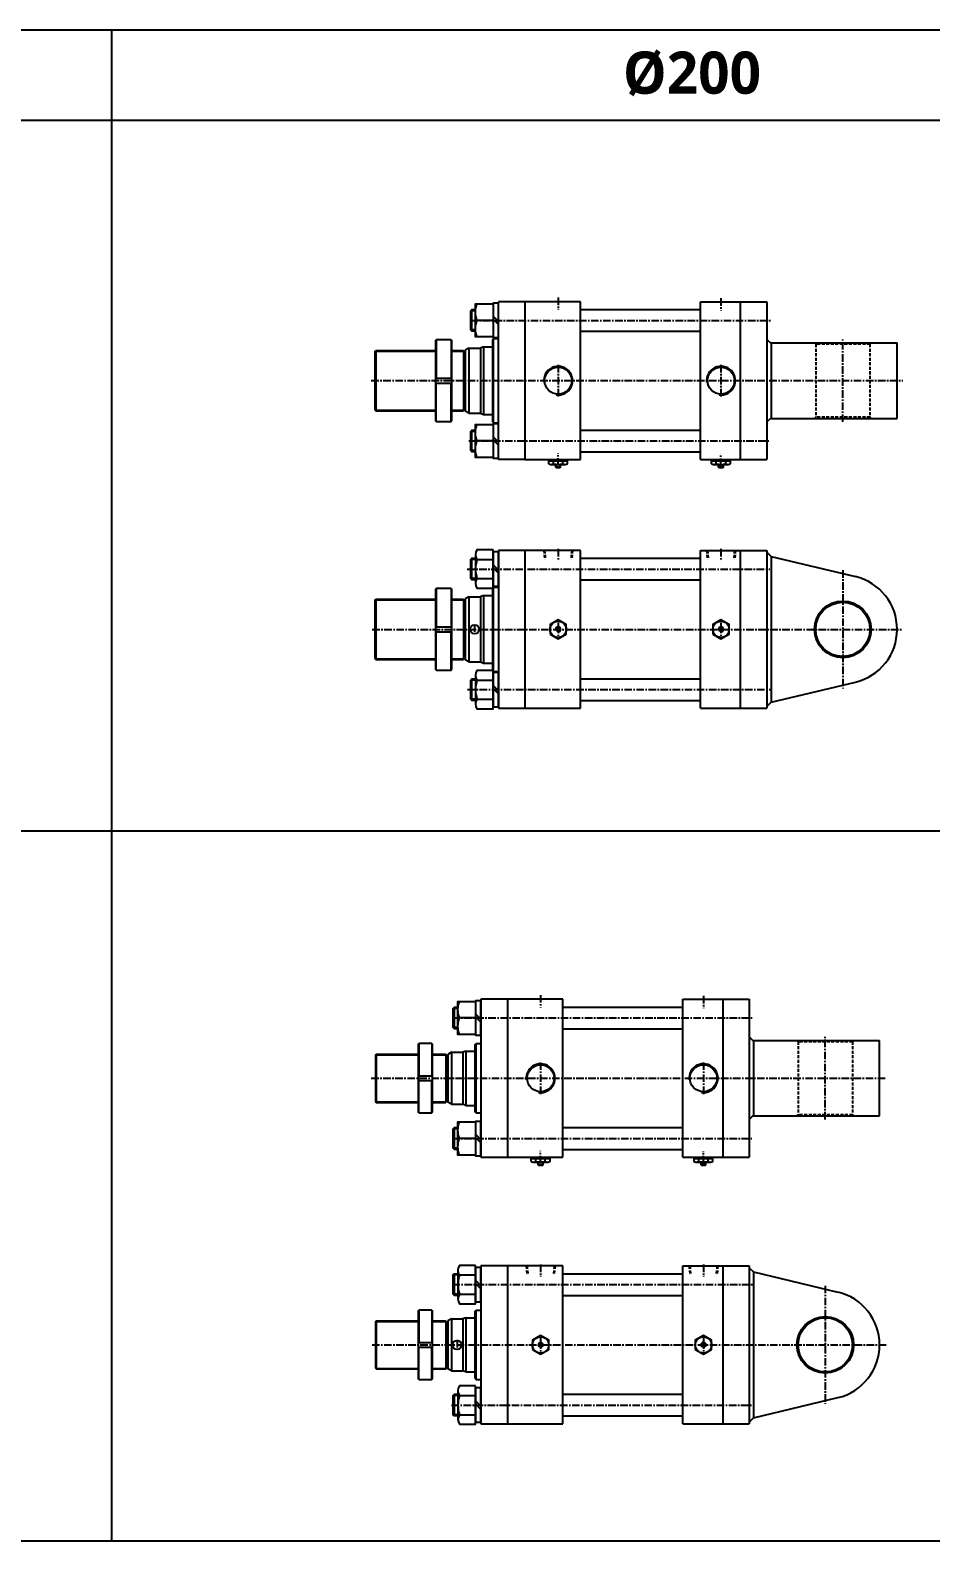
# Model space of a CAD drawing. Extents: x -819 to 9354, y 0 to 4161.
# Drawn here: x 5411 to 6904, y 0 to 2506 of the extents above; entities that cross this region are included whole.
import ezdxf

# ---------------------------------------------------------------- set-up
doc = ezdxf.new("R2010")
doc.units = 0
doc.header["$LTSCALE"] = 10
doc.header["$MEASUREMENT"] = 0
doc.linetypes.add('CENTER', pattern=[2, 1.25, -0.25, 0.25, -0.25])
doc.linetypes.add('HIDDENX2', pattern=[0.75, 0.5, -0.25])
doc.layers.get('0').update_dxf_attribs({"linetype": 'CONTINUOUS'})
for name, color, linetype in [('HID', 2, 'HIDDENX2'), ('Line', 7, 'CONTINUOUS'), ('ML', 7, 'CONTINUOUS')]:
    doc.layers.add(name, color=color, linetype=linetype)
doc.styles.add('문자', font='romans.shx')

msp = doc.modelspace()

# ---------------------------------------------------------------- linework, layer by layer
for p, q in [((9354.3, 2505.7), (0, 2505.7)), ((5546.3, 0), (5546.3, 2505.7)), ((9354.3, 2355.7), (0, 2355.7)), ((0, 1177.9), (9354.3, 1177.9)), ((0, 0), (9354.3, 0))]:
    msp.add_line(p, q)
at = {"color": 7, "linetype": 'Continuous'}
for p, q in [((6270.8, 1786.4), (6270.8, 1791.4)), ((6270.8, 1791.4), (6277.1, 1791.4)), ((6271.8, 1791.4), (6271.8, 1793.4)), ((6271.8, 1793.4), (6301, 1793.4)), ((6274, 1785.4), (6298.8, 1785.4)), ((6277.1, 1791.4), (6302, 1791.4)), ((6278.6, 1786.4), (6278.6, 1791.4)), ((6282.4, 1785.7), (6282.4, 1785.7)), ((6282.4, 1780.9), (6282.4, 1785.4)), ((6282.4, 1780.9), (6282.9, 1780.4)), ((6290.4, 1780.9), (6282.4, 1780.9)), ((6282.9, 1780.4), (6289.9, 1780.4)), ((6290.4, 1780.9), (6289.9, 1780.4)), ((6290.4, 1780.9), (6290.4, 1785.4)), ((6294.2, 1786.4), (6294.2, 1791.4)), ((6301, 1791.4), (6301, 1793.4)), ((6302, 1786.4), (6302, 1791.4)), ((6540.8, 1786.4), (6540.8, 1791.4)), ((6540.8, 1791.4), (6547.1, 1791.4)), ((6541.8, 1791.4), (6541.8, 1793.4)), ((6541.8, 1793.4), (6571, 1793.4)), ((6544, 1785.4), (6568.8, 1785.4)), ((6547.1, 1791.4), (6572, 1791.4)), ((6548.6, 1786.4), (6548.6, 1791.4)), ((6552.4, 1785.7), (6552.4, 1785.7)), ((6552.4, 1780.9), (6552.4, 1785.4)), ((6552.4, 1780.9), (6552.9, 1780.4)), ((6560.4, 1780.9), (6552.4, 1780.9)), ((6552.9, 1780.4), (6559.9, 1780.4)), ((6560.4, 1780.9), (6559.9, 1780.4)), ((6560.4, 1780.9), (6560.4, 1785.4)), ((6564.2, 1786.4), (6564.2, 1791.4)), ((6571, 1791.4), (6571, 1793.4)), ((6572, 1786.4), (6572, 1791.4)), ((6241.7, 629.3), (6241.7, 634.3)), ((6241.7, 634.3), (6248, 634.3)), ((6242.7, 634.3), (6242.7, 636.3)), ((6242.7, 636.3), (6271.9, 636.3)), ((6244.8, 628.3), (6269.7, 628.3)), ((6248, 634.3), (6272.9, 634.3)), ((6249.5, 629.3), (6249.5, 634.3)), ((6253.3, 628.5), (6253.3, 628.5)), ((6253.3, 623.8), (6253.3, 628.3)), ((6261.3, 623.8), (6261.3, 628.3)), ((6265.1, 629.3), (6265.1, 634.3)), ((6271.9, 634.3), (6271.9, 636.3)), ((6272.9, 629.3), (6272.9, 634.3)), ((6511.7, 629.3), (6511.7, 634.3)), ((6511.7, 634.3), (6518, 634.3)), ((6512.7, 634.3), (6512.7, 636.3)), ((6512.7, 636.3), (6541.9, 636.3)), ((6514.8, 628.3), (6539.7, 628.3)), ((6518, 634.3), (6542.9, 634.3)), ((6519.5, 629.3), (6519.5, 634.3)), ((6523.3, 628.5), (6523.3, 628.5)), ((6523.3, 623.8), (6523.3, 628.3)), ((6531.3, 623.8), (6531.3, 628.3)), ((6535.1, 629.3), (6535.1, 634.3)), ((6541.9, 634.3), (6541.9, 636.3)), ((6542.9, 629.3), (6542.9, 634.3)), ((6253.3, 623.8), (6253.8, 623.3)), ((6261.3, 623.8), (6253.3, 623.8)), ((6253.8, 623.3), (6260.8, 623.3)), ((6261.3, 623.8), (6260.8, 623.3)), ((6523.3, 623.8), (6523.8, 623.3)), ((6531.3, 623.8), (6523.3, 623.8)), ((6523.8, 623.3), (6530.8, 623.3)), ((6531.3, 623.8), (6530.8, 623.3))]:
    msp.add_line(p, q, dxfattribs=at)
for points in [[(6272.9, 1504.1), (6286.4, 1496.3), (6299.9, 1504.1), (6299.9, 1519.7), (6286.4, 1527.5), (6272.9, 1519.7)], [(6284.9, 1514.4), (6283.5, 1511.9), (6284.9, 1509.4), (6287.8, 1509.4), (6289.3, 1511.9), (6287.8, 1514.4)], [(6542.9, 1504.1), (6556.4, 1496.3), (6569.9, 1504.1), (6569.9, 1519.7), (6556.4, 1527.5), (6542.9, 1519.7)], [(6554.9, 1514.4), (6553.5, 1511.9), (6554.9, 1509.4), (6557.8, 1509.4), (6559.3, 1511.9), (6557.8, 1514.4)], [(6243.8, 317.2), (6257.3, 309.4), (6270.8, 317.2), (6270.8, 332.8), (6257.3, 340.6), (6243.8, 332.8)], [(6255.8, 327.5), (6254.4, 325), (6255.8, 322.5), (6258.7, 322.5), (6260.1, 325), (6258.7, 327.5)], [(6513.8, 317.2), (6527.3, 309.4), (6540.8, 317.2), (6540.8, 332.8), (6527.3, 340.6), (6513.8, 332.8)], [(6525.8, 327.5), (6524.4, 325), (6525.8, 322.5), (6528.7, 322.5), (6530.1, 325), (6528.7, 327.5)]]:
    msp.add_lwpolyline(points, close=True, dxfattribs=at)
for centre, radius in [((6286.4, 1511.9), 13.5), ((6286.4, 1511.9), 3.5), ((6556.4, 1511.9), 13.5), ((6556.4, 1511.9), 3.5), ((6257.3, 325), 13.5), ((6257.3, 325), 3.5), ((6527.3, 325), 13.5), ((6527.3, 325), 3.5)]:
    msp.add_circle(centre, radius, dxfattribs=at)
for centre, radius, start, end in [((6274, 1791.1), 5.62, 235.6158, 270), ((6274.7, 1793.7), 8.22, 241.7006, 298.2994), ((6286.4, 1816.8), 31.3, 255.6172, 270.0141), ((6286.4, 1816.8), 31.3, 269.9859, 284.3828), ((6298.1, 1793.7), 8.22, 241.7006, 298.2994), ((6544, 1791.1), 5.62, 235.6158, 270), ((6544.7, 1793.7), 8.22, 241.7006, 298.2994), ((6556.4, 1816.8), 31.3, 255.6172, 270.0141), ((6556.4, 1816.8), 31.3, 269.9859, 284.3828), ((6568.1, 1793.7), 8.22, 241.7006, 298.2994), ((6244.8, 633.9), 5.62, 235.6158, 270), ((6245.6, 636.5), 8.22, 241.7006, 298.2994), ((6257.3, 659.6), 31.3, 255.6172, 270.0141), ((6257.3, 659.6), 31.3, 269.9859, 284.3828), ((6269, 636.5), 8.22, 241.7006, 298.2994), ((6514.8, 633.9), 5.62, 235.6158, 270), ((6515.6, 636.5), 8.22, 241.7006, 298.2994), ((6527.3, 659.6), 31.3, 255.6172, 270.0141), ((6527.3, 659.6), 31.3, 269.9859, 284.3828), ((6539, 636.5), 8.22, 241.7006, 298.2994)]:
    msp.add_arc(centre, radius, start, end, dxfattribs=at)
at = {"layer": 'HID'}
for p, q in [((6711.4, 1986.9), (6713.4, 1984.9)), ((6713.4, 1984.9), (6713.4, 1863.9)), ((6803.4, 1984.9), (6713.4, 1984.9)), ((6805.4, 1986.9), (6803.4, 1984.9)), ((6803.4, 1984.9), (6803.4, 1863.9)), ((6711.4, 1861.9), (6713.4, 1863.9)), ((6803.4, 1863.9), (6713.4, 1863.9)), ((6805.4, 1861.9), (6803.4, 1863.9)), ((6262.5, 1642.9), (6263.8, 1627.9)), ((6264, 1642.9), (6265.3, 1627.9)), ((6308.8, 1642.9), (6307.5, 1627.9)), ((6310.3, 1642.9), (6309, 1627.9)), ((6532.5, 1642.9), (6533.8, 1627.9)), ((6534, 1642.9), (6535.3, 1627.9)), ((6578.8, 1642.9), (6577.5, 1627.9)), ((6580.3, 1642.9), (6579, 1627.9)), ((6682.3, 829.8), (6684.3, 827.8)), ((6684.3, 827.8), (6684.3, 706.8)), ((6774.3, 827.8), (6684.3, 827.8)), ((6776.3, 829.8), (6774.3, 827.8)), ((6774.3, 827.8), (6774.3, 706.8)), ((6682.3, 704.8), (6684.3, 706.8)), ((6774.3, 706.8), (6684.3, 706.8)), ((6776.3, 704.8), (6774.3, 706.8)), ((6233.4, 456), (6234.7, 441)), ((6234.8, 456), (6236.2, 441)), ((6279.7, 456), (6278.4, 441)), ((6281.2, 456), (6279.8, 441)), ((6503.4, 456), (6504.7, 441)), ((6504.8, 456), (6506.2, 441)), ((6549.7, 456), (6548.4, 441)), ((6551.2, 456), (6549.8, 441))]:
    msp.add_line(p, q, dxfattribs=at)
at = {"layer": 'Line'}
for p, q in [((6149.4, 2040.3), (6141.4, 2040.3)), ((6149.4, 2008.6), (6141.4, 2008.6)), ((5982.9, 1973.4), (6083.2, 1973.4)), ((6110.2, 1973.4), (6129.4, 1973.4)), ((5982.9, 1875.4), (6083.2, 1875.4)), ((6110.2, 1875.4), (6129.4, 1875.4)), ((6149.4, 1840.3), (6141.4, 1840.3)), ((6149.4, 1808.6), (6141.4, 1808.6)), ((6149.4, 1627.8), (6141.4, 1627.8)), ((6149.4, 1596.1), (6141.4, 1596.1)), ((5982.9, 1560.9), (6083.2, 1560.9)), ((6110.2, 1560.9), (6129.4, 1560.9)), ((5982.9, 1462.9), (6083.2, 1462.9)), ((6110.2, 1462.9), (6129.4, 1462.9)), ((6149.4, 1427.8), (6141.4, 1427.8)), ((6149.4, 1396.1), (6141.4, 1396.1)), ((6120.3, 883.1), (6112.3, 883.1)), ((6120.3, 851.5), (6112.3, 851.5)), ((5983.8, 806.3), (6054.1, 806.3)), ((6078.1, 806.3), (6100.3, 806.3)), ((5983.8, 728.3), (6054.1, 728.3)), ((6078.1, 728.3), (6100.3, 728.3)), ((6120.3, 683.1), (6112.3, 683.1)), ((6120.3, 651.5), (6112.3, 651.5)), ((6120.3, 440.9), (6112.3, 440.9)), ((6120.3, 409.2), (6112.3, 409.2)), ((5983.8, 364), (6054.1, 364)), ((6078.1, 364), (6100.3, 364)), ((5983.8, 286), (6054.1, 286)), ((6078.1, 286), (6100.3, 286)), ((6120.3, 240.9), (6112.3, 240.9)), ((6120.3, 209.2), (6112.3, 209.2))]:
    msp.add_line(p, q, dxfattribs=at)
for centre in [(6286.4, 1924.4), (6556.4, 1924.4), (6257.3, 767.3), (6527.3, 767.3)]:
    msp.add_arc(centre, 23.9, 262.2037, 186.1405, dxfattribs=at)
at = {"layer": 'ML'}
for p, q in [((6323.4, 2055.4), (6187.4, 2055.4)), ((6187.4, 1793.4), (6187.4, 2055.4)), ((6231.4, 2055.4), (6231.4, 1793.4)), ((6323.4, 1793.4), (6323.4, 2055.4)), ((6522.4, 1793.4), (6522.4, 2055.4)), ((6522.4, 2055.4), (6588.4, 2055.4)), ((6588.4, 2055.4), (6588.4, 1793.4)), ((6588.4, 2055.4), (6632.4, 2055.4)), ((6632.4, 2055.4), (6632.4, 1793.4)), ((6143.5, 2006.4), (6143.5, 2042.4)), ((6178.4, 2031.5), (6187.4, 2022.5)), ((6323.4, 2042.4), (6522.4, 2042.4)), ((6178.4, 2024.4), (6151.8, 2024.4)), ((6178.4, 2026.4), (6187.4, 2017.4)), ((6323.4, 2006.4), (6522.4, 2006.4)), ((6083.2, 1990.9), (6084.2, 1991.9)), ((6083.2, 1990.9), (6083.2, 1857.9)), ((6084.2, 1991.9), (6084.2, 1928.4)), ((6109.2, 1991.9), (6084.2, 1991.9)), ((6109.2, 1991.9), (6109.2, 1928.4)), ((6109.2, 1991.9), (6110.2, 1990.9)), ((6110.2, 1857.9), (6110.2, 1990.9)), ((6162.4, 1980.4), (6157.4, 1978.4)), ((6162.4, 1980.4), (6162.4, 1868.4)), ((6162.4, 1980.4), (6177.4, 1980.4)), ((6177.4, 1992.4), (6179.4, 1994.4)), ((6177.4, 1992.4), (6177.4, 1856.4)), ((6179.4, 1854.4), (6179.4, 1994.4)), ((6179.4, 1994.4), (6187.4, 1994.4)), ((6632.4, 1992.9), (6639.4, 1985.9)), ((6639.4, 1986.9), (6848.4, 1986.9)), ((6639.4, 1985.9), (6639.4, 1862.9)), ((6848.4, 1861.9), (6848.4, 1986.9)), ((5982.4, 1972.9), (5983.9, 1974.4)), ((5982.4, 1972.9), (5982.4, 1875.9)), ((5983.9, 1974.4), (6083.2, 1974.4)), ((5983.9, 1974.4), (5983.9, 1874.4)), ((6110.2, 1974.4), (6129.4, 1974.4)), ((6129.4, 1974.4), (6129.4, 1874.4)), ((6129.4, 1972.9), (6132.4, 1972.9)), ((6138.4, 1978.4), (6132.4, 1975)), ((6132.4, 1975), (6132.4, 1873.9)), ((6138.4, 1978.4), (6138.4, 1870.4)), ((6138.4, 1978.4), (6157.4, 1978.4)), ((6157.4, 1978.4), (6157.4, 1870.4)), ((6083.2, 1928.4), (6110.2, 1928.4)), ((6083.2, 1920.4), (6110.2, 1920.4)), ((6084.2, 1856.9), (6084.2, 1920.4)), ((6109.2, 1856.9), (6109.2, 1920.4)), ((5982.4, 1875.9), (5983.9, 1874.4)), ((5983.9, 1874.4), (6083.2, 1874.4)), ((6084.2, 1856.9), (6083.2, 1857.9)), ((6084.2, 1856.9), (6109.2, 1856.9)), ((6109.2, 1856.9), (6110.2, 1857.9)), ((6110.2, 1874.4), (6129.4, 1874.4)), ((6129.4, 1875.9), (6132.4, 1875.9)), ((6138.4, 1870.4), (6132.4, 1873.9)), ((6138.4, 1870.4), (6157.4, 1870.4)), ((6157.4, 1870.4), (6162.4, 1868.4)), ((6162.4, 1868.4), (6177.4, 1868.4)), ((6179.4, 1854.4), (6177.4, 1856.4)), ((6179.4, 1854.4), (6187.4, 1854.4)), ((6632.4, 1855.9), (6639.4, 1862.9)), ((6639.4, 1861.9), (6848.4, 1861.9)), ((6143.5, 1806.4), (6143.5, 1842.4)), ((6178.4, 1831.5), (6187.4, 1822.5)), ((6323.4, 1842.4), (6522.4, 1842.4)), ((6178.4, 1824.4), (6151.8, 1824.4)), ((6178.4, 1826.4), (6187.4, 1817.4)), ((6323.4, 1806.4), (6522.4, 1806.4)), ((6231.4, 1793.4), (6187.4, 1793.4)), ((6231.4, 1793.4), (6323.4, 1793.4)), ((6522.4, 1793.4), (6588.4, 1793.4)), ((6588.4, 1793.4), (6632.4, 1793.4)), ((6143.5, 1593.9), (6143.5, 1629.9)), ((6149.4, 1635.7), (6149.4, 1588.1)), ((6231.4, 1642.9), (6187.4, 1642.9)), ((6187.4, 1642.9), (6187.4, 1380.9)), ((6231.4, 1642.9), (6231.4, 1380.9)), ((6323.4, 1642.9), (6231.4, 1642.9)), ((6323.4, 1380.9), (6323.4, 1642.9)), ((6323.4, 1629.9), (6522.4, 1629.9)), ((6522.4, 1380.9), (6522.4, 1642.9)), ((6522.4, 1642.9), (6588.4, 1642.9)), ((6588.4, 1642.9), (6588.4, 1380.9)), ((6588.4, 1642.9), (6632.4, 1642.9)), ((6632.4, 1642.9), (6632.4, 1380.9)), ((6632.4, 1639.9), (6639.4, 1632.9)), ((6639.4, 1632.9), (6639.4, 1390.9)), ((6639.4, 1632.9), (6779.3, 1599.5)), ((6151.8, 1627.8), (6178.4, 1627.8)), ((6178.4, 1619), (6187.4, 1610)), ((6178.4, 1613.9), (6187.4, 1604.9)), ((6083.2, 1578.4), (6084.2, 1579.4)), ((6109.2, 1579.4), (6084.2, 1579.4)), ((6084.2, 1579.4), (6084.2, 1515.9)), ((6109.2, 1579.4), (6109.2, 1515.9)), ((6109.2, 1579.4), (6110.2, 1578.4)), ((6151.8, 1596), (6178.4, 1596)), ((6177.4, 1579.9), (6177.6, 1580.2)), ((6177.4, 1579.9), (6177.4, 1443.9)), ((6178.4, 1580.9), (6179.4, 1581.9)), ((6179.4, 1581.9), (6187.4, 1581.9)), ((6179.4, 1441.9), (6179.4, 1581.9)), ((6323.4, 1593.9), (6522.4, 1593.9)), ((5982.4, 1560.4), (5983.9, 1561.9)), ((5982.4, 1560.4), (5982.4, 1463.4)), ((5983.9, 1561.9), (6083.2, 1561.9)), ((5983.9, 1561.9), (5983.9, 1461.9)), ((6083.2, 1578.4), (6083.2, 1445.4)), ((6110.2, 1445.4), (6110.2, 1578.4)), ((6110.2, 1561.9), (6129.4, 1561.9)), ((6129.4, 1561.9), (6129.4, 1461.9)), ((6129.4, 1560.4), (6132.4, 1560.4)), ((6138.4, 1565.9), (6132.4, 1562.5)), ((6132.4, 1562.5), (6132.4, 1461.4)), ((6138.4, 1565.9), (6157.4, 1565.9)), ((6138.4, 1565.9), (6138.4, 1457.9)), ((6162.4, 1567.9), (6157.4, 1565.9)), ((6157.4, 1565.9), (6157.4, 1457.9)), ((6162.4, 1567.9), (6162.4, 1455.9)), ((6162.4, 1567.9), (6177.4, 1567.9)), ((6083.2, 1515.9), (6110.2, 1515.9)), ((6083.2, 1507.9), (6110.2, 1507.9)), ((6084.2, 1444.4), (6084.2, 1507.9)), ((6109.2, 1444.4), (6109.2, 1507.9)), ((5982.4, 1463.4), (5983.9, 1461.9)), ((5983.9, 1461.9), (6083.2, 1461.9)), ((6110.2, 1461.9), (6129.4, 1461.9)), ((6129.4, 1463.4), (6132.4, 1463.4)), ((6138.4, 1457.9), (6132.4, 1461.4)), ((6138.4, 1457.9), (6157.4, 1457.9)), ((6157.4, 1457.9), (6162.4, 1455.9)), ((6162.4, 1455.9), (6177.4, 1455.9)), ((6084.2, 1444.4), (6083.2, 1445.4)), ((6084.2, 1444.4), (6109.2, 1444.4)), ((6109.2, 1444.4), (6110.2, 1445.4)), ((6143.5, 1393.9), (6143.5, 1429.9)), ((6149.4, 1435.7), (6149.4, 1388.1)), ((6177.6, 1443.7), (6177.4, 1443.9)), ((6179.4, 1441.9), (6178.4, 1442.9)), ((6179.4, 1441.9), (6187.4, 1441.9)), ((6323.4, 1429.9), (6522.4, 1429.9)), ((6151.8, 1427.8), (6178.4, 1427.8)), ((6178.4, 1419), (6187.4, 1410)), ((6178.4, 1413.9), (6187.4, 1404.9)), ((6639.4, 1390.9), (6779.3, 1424.4)), ((6151.8, 1396), (6178.4, 1396)), ((6187.4, 1380.9), (6323.4, 1380.9)), ((6323.4, 1393.9), (6522.4, 1393.9)), ((6522.4, 1380.9), (6588.4, 1380.9)), ((6588.4, 1380.9), (6632.4, 1380.9)), ((6632.4, 1383.9), (6639.4, 1390.9)), ((6114.4, 849.3), (6114.4, 885.3)), ((6202.3, 898.3), (6158.3, 898.3)), ((6158.3, 898.3), (6158.3, 636.3)), ((6202.3, 898.3), (6202.3, 636.3)), ((6294.3, 898.3), (6202.3, 898.3)), ((6294.3, 636.3), (6294.3, 898.3)), ((6294.3, 885.3), (6493.3, 885.3)), ((6493.3, 636.3), (6493.3, 898.3)), ((6493.3, 898.3), (6559.3, 898.3)), ((6559.3, 898.3), (6559.3, 636.3)), ((6559.3, 898.3), (6603.3, 898.3)), ((6603.3, 898.3), (6603.3, 636.3)), ((6149.3, 867.3), (6122.7, 867.3)), ((6149.3, 874.3), (6158.3, 865.3)), ((6149.3, 869.2), (6158.3, 860.2)), ((6294.3, 849.3), (6493.3, 849.3)), ((6603.3, 835.8), (6610.3, 828.8)), ((6610.3, 829.8), (6819.3, 829.8)), ((6610.3, 828.8), (6610.3, 705.8)), ((6819.3, 704.8), (6819.3, 829.8)), ((5983.3, 805.8), (5984.8, 807.3)), ((5983.3, 805.8), (5983.3, 728.8)), ((5984.8, 807.3), (5984.8, 727.3)), ((5984.8, 807.3), (6054.1, 807.3)), ((6054.1, 823.8), (6055.1, 824.8)), ((6054.1, 823.8), (6054.1, 710.8)), ((6055.1, 824.8), (6055.1, 771.3)), ((6077.1, 824.8), (6055.1, 824.8)), ((6077.1, 824.8), (6077.1, 771.3)), ((6077.1, 824.8), (6078.1, 823.8)), ((6078.1, 710.8), (6078.1, 823.8)), ((6078.1, 807.3), (6100.3, 807.3)), ((6100.3, 807.3), (6100.3, 727.3)), ((6100.3, 805.8), (6103.3, 805.8)), ((6109.3, 810.3), (6103.3, 806.8)), ((6103.3, 806.8), (6103.3, 727.8)), ((6109.3, 810.3), (6109.3, 724.3)), ((6109.3, 810.3), (6128.3, 810.3)), ((6133.3, 812.3), (6128.3, 810.3)), ((6128.3, 810.3), (6128.3, 724.3)), ((6133.3, 812.3), (6133.3, 722.3)), ((6133.3, 812.3), (6148.3, 812.3)), ((6148.3, 822.8), (6150.3, 824.8)), ((6148.3, 822.8), (6148.3, 711.8)), ((6150.3, 709.8), (6150.3, 824.8)), ((6150.3, 824.8), (6158.3, 824.8)), ((6054.1, 771.3), (6078.1, 771.3)), ((6054.1, 763.3), (6078.1, 763.3)), ((6055.1, 709.8), (6055.1, 763.3)), ((6077.1, 709.8), (6077.1, 763.3)), ((5983.3, 728.8), (5984.8, 727.3)), ((5984.8, 727.3), (6054.1, 727.3)), ((6078.1, 727.3), (6100.3, 727.3)), ((6100.3, 728.8), (6103.3, 728.8)), ((6109.3, 724.3), (6103.3, 727.8)), ((6055.1, 709.8), (6054.1, 710.8)), ((6055.1, 709.8), (6077.1, 709.8)), ((6077.1, 709.8), (6078.1, 710.8)), ((6109.3, 724.3), (6128.3, 724.3)), ((6133.3, 722.3), (6128.3, 724.3)), ((6133.3, 722.3), (6148.3, 722.3)), ((6148.3, 711.8), (6150.3, 709.8)), ((6150.3, 709.8), (6158.3, 709.8)), ((6603.3, 698.8), (6610.3, 705.8)), ((6610.3, 704.8), (6819.3, 704.8)), ((6114.4, 649.3), (6114.4, 685.3)), ((6294.3, 685.3), (6493.3, 685.3)), ((6149.3, 667.3), (6122.7, 667.3)), ((6149.3, 674.3), (6158.3, 665.3)), ((6149.3, 669.2), (6158.3, 660.2)), ((6158.3, 636.3), (6294.3, 636.3)), ((6294.3, 649.3), (6493.3, 649.3)), ((6493.3, 636.3), (6559.3, 636.3)), ((6559.3, 636.3), (6603.3, 636.3)), ((6202.3, 456), (6158.3, 456)), ((6158.3, 456), (6158.3, 194)), ((6202.3, 456), (6202.3, 194)), ((6294.3, 456), (6202.3, 456)), ((6294.3, 194), (6294.3, 456)), ((6493.3, 194), (6493.3, 456)), ((6493.3, 456), (6559.3, 456)), ((6559.3, 456), (6559.3, 194)), ((6559.3, 456), (6603.3, 456)), ((6603.3, 456), (6603.3, 194)), ((6603.3, 453), (6610.3, 446)), ((6114.4, 407), (6114.4, 443)), ((6120.3, 448.8), (6120.3, 401.2)), ((6122.7, 440.9), (6149.3, 440.9)), ((6149.3, 432.1), (6158.3, 423.1)), ((6149.3, 427), (6158.3, 418)), ((6294.3, 443), (6493.3, 443)), ((6610.3, 446), (6610.3, 204)), ((6610.3, 446), (6750.2, 412.6)), ((6122.7, 409.1), (6149.3, 409.1)), ((6294.3, 407), (6493.3, 407)), ((6054.1, 381.5), (6055.1, 382.5)), ((6054.1, 381.5), (6054.1, 268.5)), ((6077.1, 382.5), (6055.1, 382.5)), ((6055.1, 382.5), (6055.1, 329)), ((6077.1, 382.5), (6078.1, 381.5)), ((6077.1, 382.5), (6077.1, 329)), ((6078.1, 268.5), (6078.1, 381.5)), ((6148.3, 380.5), (6150.3, 382.5)), ((6148.3, 380.5), (6148.3, 269.5)), ((6150.3, 382.5), (6158.3, 382.5)), ((6150.3, 267.5), (6150.3, 382.5)), ((5983.3, 363.5), (5984.8, 365)), ((5983.3, 363.5), (5983.3, 286.5)), ((5984.8, 365), (6054.1, 365)), ((5984.8, 365), (5984.8, 285)), ((6078.1, 365), (6100.3, 365)), ((6100.3, 365), (6100.3, 285)), ((6100.3, 363.5), (6103.3, 363.5)), ((6109.3, 368), (6103.3, 364.6)), ((6103.3, 364.6), (6103.3, 285.5)), ((6109.3, 368), (6128.3, 368)), ((6109.3, 368), (6109.3, 282)), ((6133.3, 370), (6128.3, 368)), ((6128.3, 368), (6128.3, 282)), ((6133.3, 370), (6133.3, 280)), ((6133.3, 370), (6148.3, 370)), ((6144.2, 370), (6148.1, 370)), ((6054.1, 329), (6078.1, 329)), ((6054.1, 321), (6078.1, 321)), ((6055.1, 267.5), (6055.1, 321)), ((6077.1, 267.5), (6077.1, 321)), ((5983.3, 286.5), (5984.8, 285)), ((5984.8, 285), (6054.1, 285)), ((6078.1, 285), (6100.3, 285)), ((6100.3, 286.5), (6103.3, 286.5)), ((6109.3, 282), (6103.3, 285.5)), ((6109.3, 282), (6128.3, 282)), ((6133.3, 280), (6128.3, 282)), ((6133.3, 280), (6148.3, 280)), ((6055.1, 267.5), (6054.1, 268.5)), ((6055.1, 267.5), (6077.1, 267.5)), ((6077.1, 267.5), (6078.1, 268.5)), ((6148.3, 269.5), (6150.3, 267.5)), ((6150.3, 267.5), (6158.3, 267.5)), ((6114.4, 207), (6114.4, 243)), ((6120.3, 248.8), (6120.3, 201.2)), ((6122.7, 240.9), (6149.3, 240.9)), ((6149.3, 232.1), (6158.3, 223.1)), ((6149.3, 227), (6158.3, 218)), ((6294.3, 243), (6493.3, 243)), ((6610.3, 204), (6750.2, 237.5)), ((6122.7, 209.1), (6149.3, 209.1)), ((6294.3, 207), (6493.3, 207)), ((6603.3, 197), (6610.3, 204)), ((6158.3, 194), (6294.3, 194)), ((6493.3, 194), (6559.3, 194)), ((6559.3, 194), (6603.3, 194))]:
    msp.add_line(p, q, dxfattribs=at)
at = {"layer": 'ML', "color": 1, "linetype": 'CENTER'}
for p, q in [((6286.4, 2062.3), (6286.4, 2041.9)), ((6556.4, 2061.1), (6556.4, 2040.7)), ((6140.9, 2024.4), (6639.6, 2024.4)), ((6758.4, 1855.9), (6758.4, 1992.9)), ((6286.4, 1950.7), (6286.4, 1898.2)), ((6556.4, 1950.7), (6556.4, 1898.2)), ((5976.5, 1924.4), (6858.1, 1924.4)), ((6138.3, 1824.4), (6636.6, 1824.4)), ((6286.4, 1783.4), (6286.4, 1803.9)), ((6556.4, 1782.9), (6556.4, 1803.3)), ((6286.4, 1645.2), (6286.4, 1624.8)), ((6556.4, 1645.2), (6556.4, 1624.8)), ((6135.5, 1611.9), (6637.6, 1611.9)), ((6758.4, 1610), (6758.4, 1413.9)), ((5978.1, 1511.9), (6856.3, 1511.9)), ((6147.9, 1520.2), (6147.9, 1503.7)), ((6286.4, 1522.9), (6286.4, 1500.9)), ((6556.4, 1522.9), (6556.4, 1500.9)), ((6136.2, 1411.9), (6639.3, 1411.9)), ((6257.3, 905.2), (6257.3, 884.7)), ((6527.3, 904), (6527.3, 883.5)), ((6110.6, 867.3), (6610.5, 867.3)), ((6729.3, 698.8), (6729.3, 835.8)), ((6257.3, 793.6), (6257.3, 741)), ((6527.3, 793.6), (6527.3, 741)), ((5976.3, 767.3), (6829.2, 767.3)), ((6110.6, 667.3), (6607.5, 667.3)), ((6257.3, 626.3), (6257.3, 646.7)), ((6527.3, 625.8), (6527.3, 646.2)), ((6257.3, 458.3), (6257.3, 437.9)), ((6527.3, 458.3), (6527.3, 437.9)), ((6111.1, 425), (6610.5, 425)), ((6729.3, 423.1), (6729.3, 227)), ((6118.8, 333.3), (6118.8, 316.8)), ((6257.3, 336), (6257.3, 314)), ((6527.3, 336), (6527.3, 314)), ((5977.8, 325), (6832.9, 325)), ((6109.4, 225), (6607.5, 225))]:
    msp.add_line(p, q, dxfattribs=at)
at = {"layer": 'ML', "color": 2}
for p, q in [((6282.9, 1785.6), (6282.9, 1785.6)), ((6282.9, 1780.4), (6282.9, 1785.4)), ((6289.9, 1780.4), (6289.9, 1785.4)), ((6552.9, 1785.6), (6552.9, 1785.6)), ((6552.9, 1780.4), (6552.9, 1785.4)), ((6559.9, 1780.4), (6559.9, 1785.4)), ((6253.8, 628.5), (6253.8, 628.5)), ((6253.8, 623.3), (6253.8, 628.3)), ((6260.8, 623.3), (6260.8, 628.3)), ((6523.8, 628.5), (6523.8, 628.5)), ((6523.8, 623.3), (6523.8, 628.3)), ((6530.8, 623.3), (6530.8, 628.3))]:
    msp.add_line(p, q, dxfattribs=at)
at = {"layer": 'ML', "color": 7}
msp.add_line((6144.2, 280), (6148.1, 280), dxfattribs=at)
at = {"layer": 'ML'}
for points in [[(6149.4, 2006.4), (6143.5, 2006.4), (6141.4, 2008.6), (6141.4, 2040.3), (6143.5, 2042.4), (6149.4, 2042.4)], [(6187.4, 1996), (6187.4, 2052.9), (6178.4, 2052.9), (6178.4, 1996), (6187.4, 1996)], [(6149.4, 1806.4), (6143.5, 1806.4), (6141.4, 1808.6), (6141.4, 1840.3), (6143.5, 1842.4), (6149.4, 1842.4)], [(6187.4, 1796), (6187.4, 1852.9), (6178.4, 1852.9), (6178.4, 1796), (6187.4, 1796)], [(6149.4, 1593.9), (6143.5, 1593.9), (6141.4, 1596.1), (6141.4, 1627.8), (6143.5, 1629.9), (6149.4, 1629.9)], [(6187.4, 1583.5), (6187.4, 1640.4), (6178.4, 1640.4), (6178.4, 1583.5), (6187.4, 1583.5)], [(6149.4, 1393.9), (6143.5, 1393.9), (6141.4, 1396.1), (6141.4, 1427.8), (6143.5, 1429.9), (6149.4, 1429.9)], [(6187.4, 1383.5), (6187.4, 1440.4), (6178.4, 1440.4), (6178.4, 1383.5), (6187.4, 1383.5)], [(6120.3, 849.3), (6114.4, 849.3), (6112.3, 851.5), (6112.3, 883.1), (6114.4, 885.3), (6120.3, 885.3)], [(6158.3, 838.8), (6158.3, 895.7), (6149.3, 895.7), (6149.3, 838.8), (6158.3, 838.8)], [(6120.3, 649.3), (6114.4, 649.3), (6112.3, 651.5), (6112.3, 683.1), (6114.4, 685.3), (6120.3, 685.3)], [(6158.3, 638.8), (6158.3, 695.7), (6149.3, 695.7), (6149.3, 638.8), (6158.3, 638.8)], [(6158.3, 396.6), (6158.3, 453.5), (6149.3, 453.5), (6149.3, 396.6), (6158.3, 396.6)], [(6120.3, 407), (6114.4, 407), (6112.3, 409.2), (6112.3, 440.9), (6114.4, 443), (6120.3, 443)], [(6158.3, 196.6), (6158.3, 253.5), (6149.3, 253.5), (6149.3, 196.6), (6158.3, 196.6)], [(6120.3, 207), (6114.4, 207), (6112.3, 209.2), (6112.3, 240.9), (6114.4, 243), (6120.3, 243)]]:
    msp.add_lwpolyline(points, dxfattribs=at)
for points in [[(6178.4, 1996.9), (6149.4, 1996.9), (6149.4, 2051.9), (6178.4, 2051.9)], [(6178.4, 1796.9), (6149.4, 1796.9), (6149.4, 1851.9), (6178.4, 1851.9)], [(6149.3, 839.8), (6120.3, 839.8), (6120.3, 894.8), (6149.3, 894.8)], [(6149.3, 639.8), (6120.3, 639.8), (6120.3, 694.8), (6149.3, 694.8)]]:
    msp.add_lwpolyline(points, close=True, dxfattribs=at)
for points in [[(6151.8, 1996.9, -0.178633), (6151.8, 2024.4, -0.178633), (6151.8, 2051.9)], [(6151.8, 1796.9, -0.178633), (6151.8, 1824.4, -0.178633), (6151.8, 1851.9)], [(6178.4, 1643.7), (6151.8, 1643.7, 0.309401), (6151.8, 1627.8, 0.154701), (6151.8, 1596, 0.309401), (6151.8, 1580.2), (6178.4, 1580.2), (6178.4, 1643.7)], [(6178.4, 1443.7), (6151.8, 1443.7, 0.309401), (6151.8, 1427.8, 0.154701), (6151.8, 1396, 0.309401), (6151.8, 1380.2), (6178.4, 1380.2), (6178.4, 1443.7)], [(6122.7, 839.8, -0.178633), (6122.7, 867.3, -0.178633), (6122.7, 894.8)], [(6122.7, 639.8, -0.178633), (6122.7, 667.3, -0.178633), (6122.7, 694.8)], [(6149.3, 456.8), (6122.7, 456.8, 0.309401), (6122.7, 440.9, 0.154701), (6122.7, 409.1, 0.309401), (6122.7, 393.3), (6149.3, 393.3), (6149.3, 456.8)], [(6149.3, 256.8), (6122.7, 256.8, 0.309401), (6122.7, 240.9, 0.154701), (6122.7, 209.1, 0.309401), (6122.7, 193.3), (6149.3, 193.3), (6149.3, 256.8)]]:
    msp.add_lwpolyline(points, format="xyb", dxfattribs=at)
for centre, radius in [((6286.4, 1924.4), 22.4), ((6556.4, 1924.4), 22.4), ((6758.4, 1511.9), 47), ((6758.4, 1511.9), 45), ((6147.9, 1511.9), 7.5), ((6257.3, 767.3), 22.4), ((6527.3, 767.3), 22.4), ((6729.3, 325), 47), ((6729.3, 325), 45), ((6118.8, 325), 7.5)]:
    msp.add_circle(centre, radius, dxfattribs=at)
for centre in [(6758.4, 1511.9), (6729.3, 325)]:
    msp.add_arc(centre, 90, 283.4509, 76.5491, dxfattribs=at)
at = {"layer": 'ML', "color": 2}
for centre in [(6286.4, 1511.9), (6556.4, 1511.9), (6257.3, 325), (6527.3, 325)]:
    msp.add_arc(centre, 4, 270, 180, dxfattribs=at)

# ---------------------------------------------------------------- texts
at = {"insert": (6393.8, 2470.3), "char_height": 70, "attachment_point": 1, "style": '문자'}
msp.add_mtext_dynamic_manual_height_columns('{\\fMalgun Gothic|b1|i0|c129|p50;%%C200}', width=124.533, gutter_width=16, heights=[-75.6], dxfattribs=at)

doc.saveas('drawing.dxf')
